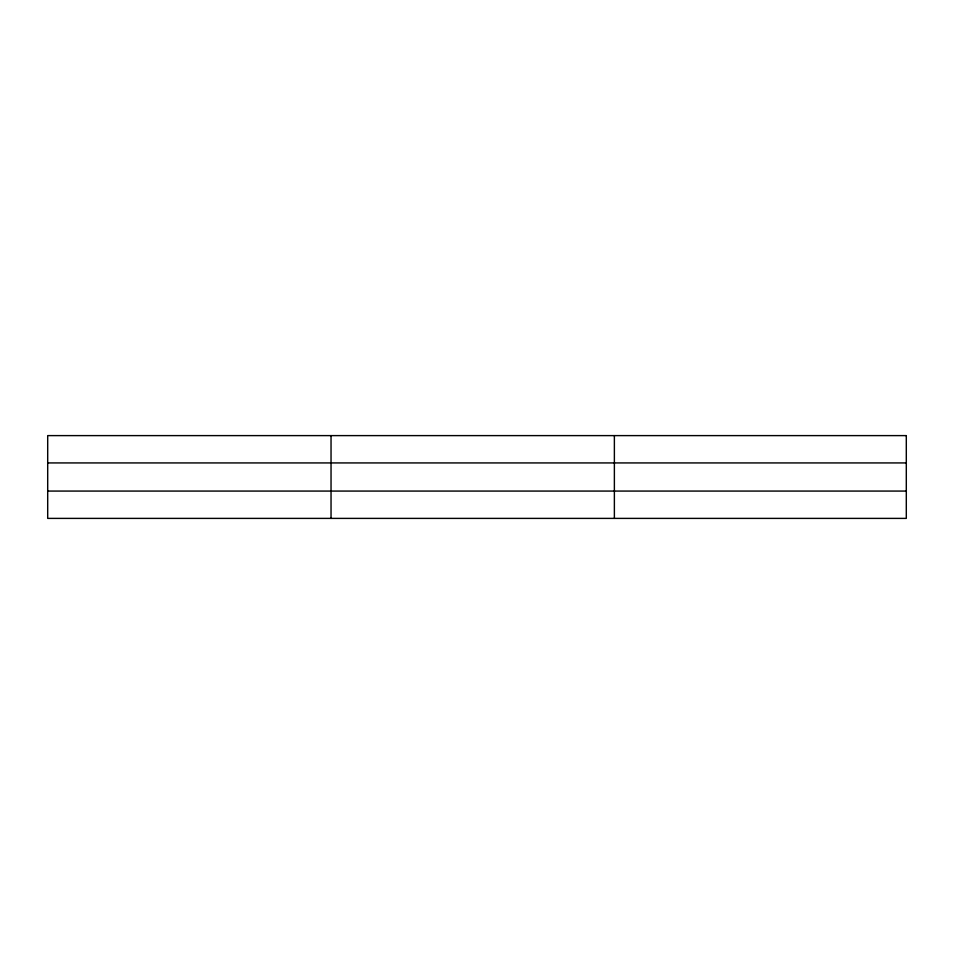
<?xml version="1.0" encoding="UTF-8"?>
<svg xmlns="http://www.w3.org/2000/svg" width="954" height="954" viewBox="0 0 954 954"><rect width="100%" height="100%" fill="white"/><g stroke="black" fill="none" stroke-linecap="round" stroke-linejoin="round"><path stroke-width="1.43" d="M331.038 518.392L331.038 435.608M614.376 518.392L614.376 435.608M47.7 462.928L906.3 462.928M47.7 491.071L906.3 491.071M906.3 435.608L906.3 518.392L47.7 518.392L47.7 435.608L906.3 435.608"/></g></svg>
